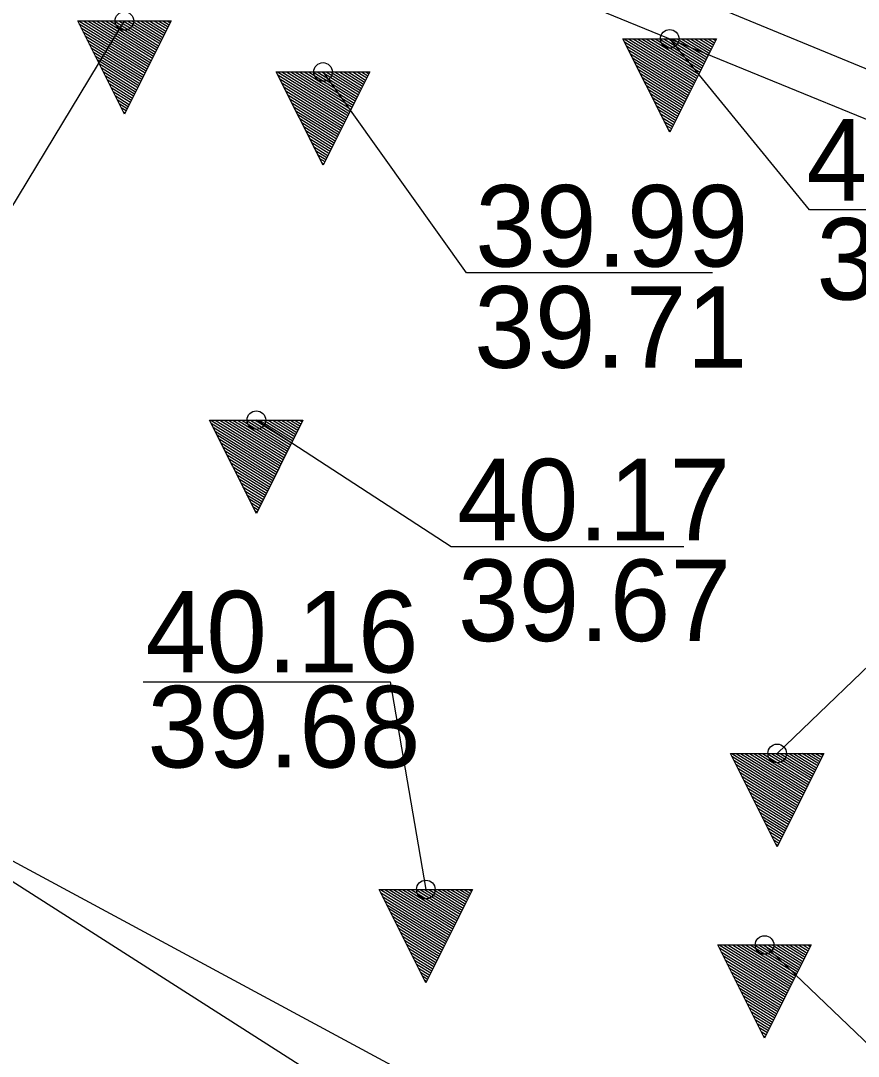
# Model space of a CAD drawing. Extents: x 642909.5 to 642985.5, y 6455634 to 6455689.4.
# Drawn here: x 642932.68 to 642936.273, y 6455653.803 to 6455658.247 of the extents above; entities that cross this region are included whole.
import ezdxf

# ---------------------------------------------------------------- set-up
doc = ezdxf.new("R2010")
doc.units = 0
for name, color, linetype in [('ABIJOONIS', 7, 'Continuous'), ('AED', 7, 'Continuous'), ('HALJASTUS', 7, 'Continuous'), ('KORGUS', 7, 'Continuous'), ('RAJATIS', 7, 'Continuous'), ('SITRASS', 7, 'Continuous'), ('VEEKOGU', 7, 'Continuous')]:
    doc.layers.add(name, color=color, linetype=linetype)

msp = doc.modelspace()

# ---------------------------------------------------------------- linework, layer by layer
at = {"layer": 'ABIJOONIS'}
for points in [[(642931.4871, 6455657.31), (642932.5585, 6455657.31), (642933.125, 6455658.246)], [(642937.0136, 6455657.4348), (642936.0636, 6455657.4348), (642935.464, 6455658.169)], [(642935.6471, 6455657.1653), (642934.5927, 6455657.1653), (642933.977, 6455658.027)], [(642935.5246, 6455655.9889), (642934.5263, 6455655.9889), (642933.691, 6455656.533)], [(642937.5341, 6455655.6234), (642936.4672, 6455655.6234), (642935.925, 6455655.103)], [(642933.2052, 6455655.41), (642934.2643, 6455655.41), (642934.418, 6455654.519)], [(642937.4469, 6455653.8124), (642936.3596, 6455653.8124), (642935.871, 6455654.281)]]:
    msp.add_lwpolyline(points, dxfattribs=at)
at = {"layer": 'AED'}
msp.add_line((642920.1803, 6455664.7006), (642948.5153, 6455652.9988), dxfattribs=at)
at = {"layer": 'HALJASTUS'}
msp.add_lwpolyline([(642939.7804, 6455678.7267), (642938.6593, 6455676.3145), (642937.5477, 6455674.0691), (642935.3313, 6455670.8761), (642933.873, 6455668.9228), (642932.3275, 6455665.8189), (642930.5921, 6455661.7805), (642929.5705, 6455658.9638), (642928.4526, 6455657.4469), (642929.459, 6455656.5887), (642934.096, 6455653.6273)], dxfattribs=at)
at = {"layer": 'KORGUS'}
for centre in [(642933.125, 6455658.246), (642935.464, 6455658.169), (642933.977, 6455658.027), (642933.691, 6455656.533), (642935.925, 6455655.103), (642934.418, 6455654.519), (642935.871, 6455654.281)]:
    msp.add_circle(centre, 0.04, dxfattribs=at)
at = {"layer": 'RAJATIS'}
msp.add_lwpolyline([(642951.8474, 6455661.6017), (642923.9206, 6455673.1785), (642920.2909, 6455664.4503), (642934.3446, 6455658.629), (642948.2482, 6455652.9415), (642951.8474, 6455661.6017)], dxfattribs=at)
at = {"layer": 'SITRASS'}
msp.add_lwpolyline([(642952.8541, 6455641.0284), (642946.945, 6455645.691), (642940.338, 6455650.493), (642927.328, 6455657.509), (642923.109, 6455658.002), (642921.1555, 6455658.2589), (642912.959, 6455659.954), (642909.8758, 6455660.6876)], dxfattribs=at)
at = {"layer": 'VEEKOGU'}
for p, q in [((642932.9247, 6455658.2461), (642933.3251, 6455658.2461)), ((642933.125, 6455657.8459), (642932.9247, 6455658.2461)), ((642932.9299, 6455658.2461), (642933.2315, 6455658.0588)), ((642932.931, 6455658.2337), (642933.227, 6455658.0499)), ((642932.9489, 6455658.2461), (642933.2359, 6455658.0678)), ((642932.9678, 6455658.2461), (642933.2404, 6455658.0768)), ((642932.9868, 6455658.2461), (642933.2449, 6455658.0858)), ((642933.0057, 6455658.2461), (642933.2494, 6455658.0948)), ((642933.0247, 6455658.2461), (642933.2539, 6455658.1038)), ((642933.0436, 6455658.2461), (642933.2584, 6455658.1127)), ((642933.0626, 6455658.2461), (642933.2629, 6455658.1217)), ((642933.0816, 6455658.2461), (642933.2674, 6455658.1307)), ((642933.1005, 6455658.2461), (642933.2719, 6455658.1397)), ((642933.1195, 6455658.2461), (642933.2764, 6455658.1487)), ((642933.3251, 6455658.2461), (642933.125, 6455657.8459)), ((642933.1384, 6455658.2461), (642933.2809, 6455658.1576)), ((642933.1574, 6455658.2461), (642933.2853, 6455658.1666)), ((642933.1763, 6455658.2461), (642933.2898, 6455658.1756)), ((642933.1953, 6455658.2461), (642933.2943, 6455658.1846)), ((642933.2142, 6455658.2461), (642933.2988, 6455658.1936)), ((642933.2325, 6455658.2465), (642933.3033, 6455658.2026)), ((642933.2522, 6455658.2461), (642933.3078, 6455658.2115)), ((642933.2711, 6455658.2461), (642933.3123, 6455658.2205)), ((642933.2901, 6455658.2461), (642933.3168, 6455658.2295)), ((642933.309, 6455658.2461), (642933.3213, 6455658.2385)), ((642932.9395, 6455658.2166), (642933.2225, 6455658.0409)), ((642932.9481, 6455658.1995), (642933.218, 6455658.0319)), ((642932.9566, 6455658.1824), (642933.2135, 6455658.0229)), ((642932.9652, 6455658.1654), (642933.209, 6455658.0139)), ((642932.9737, 6455658.1483), (642933.2045, 6455658.005)), ((642935.2637, 6455658.1691), (642935.6641, 6455658.1691)), ((642935.464, 6455657.7689), (642935.2637, 6455658.1691)), ((642935.2689, 6455658.1691), (642935.5705, 6455657.9818)), ((642935.27, 6455658.1567), (642935.566, 6455657.9729)), ((642935.2879, 6455658.1691), (642935.5749, 6455657.9908)), ((642935.3068, 6455658.1691), (642935.5794, 6455657.9998)), ((642935.3258, 6455658.1691), (642935.5839, 6455658.0088)), ((642935.3447, 6455658.1691), (642935.5884, 6455658.0178)), ((642935.3637, 6455658.1691), (642935.5929, 6455658.0268)), ((642935.3826, 6455658.1691), (642935.5974, 6455658.0357)), ((642935.4016, 6455658.1691), (642935.6019, 6455658.0447)), ((642935.4206, 6455658.1691), (642935.6064, 6455658.0537)), ((642935.4395, 6455658.1691), (642935.6109, 6455658.0627)), ((642935.4585, 6455658.1691), (642935.6154, 6455658.0717)), ((642935.6641, 6455658.1691), (642935.464, 6455657.7689)), ((642935.4774, 6455658.1691), (642935.6199, 6455658.0806)), ((642935.4964, 6455658.1691), (642935.6243, 6455658.0896)), ((642935.5153, 6455658.1691), (642935.6288, 6455658.0986)), ((642935.5343, 6455658.1691), (642935.6333, 6455658.1076)), ((642935.5532, 6455658.1691), (642935.6378, 6455658.1166)), ((642935.5715, 6455658.1695), (642935.6423, 6455658.1256)), ((642935.5912, 6455658.1691), (642935.6468, 6455658.1345)), ((642935.6101, 6455658.1691), (642935.6513, 6455658.1435)), ((642935.6291, 6455658.1691), (642935.6558, 6455658.1525)), ((642935.648, 6455658.1691), (642935.6603, 6455658.1615)), ((642932.9822, 6455658.1312), (642933.2, 6455657.996)), ((642932.9908, 6455658.1141), (642933.1955, 6455657.987)), ((642935.2785, 6455658.1396), (642935.5615, 6455657.9639)), ((642935.2871, 6455658.1225), (642935.557, 6455657.9549)), ((642935.2956, 6455658.1054), (642935.5525, 6455657.9459)), ((642932.9993, 6455658.097), (642933.191, 6455657.978)), ((642933.0079, 6455658.08), (642933.1865, 6455657.969)), ((642933.0164, 6455658.0629), (642933.182, 6455657.96)), ((642935.3042, 6455658.0884), (642935.548, 6455657.9369)), ((642935.3127, 6455658.0713), (642935.5435, 6455657.928)), ((642935.3212, 6455658.0542), (642935.539, 6455657.919)), ((642933.025, 6455658.0458), (642933.1776, 6455657.9511)), ((642933.0335, 6455658.0287), (642933.1731, 6455657.9421)), ((642933.0421, 6455658.0116), (642933.1686, 6455657.9331)), ((642933.7767, 6455658.0271), (642934.1771, 6455658.0271)), ((642933.977, 6455657.6269), (642933.7767, 6455658.0271)), ((642933.7819, 6455658.0271), (642934.0835, 6455657.8398)), ((642933.783, 6455658.0147), (642934.079, 6455657.8309)), ((642933.8009, 6455658.0271), (642934.0879, 6455657.8488)), ((642933.8198, 6455658.0271), (642934.0924, 6455657.8578)), ((642933.8388, 6455658.0271), (642934.0969, 6455657.8668)), ((642933.8577, 6455658.0271), (642934.1014, 6455657.8758)), ((642933.8767, 6455658.0271), (642934.1059, 6455657.8848)), ((642933.8956, 6455658.0271), (642934.1104, 6455657.8937)), ((642933.9146, 6455658.0271), (642934.1149, 6455657.9027)), ((642933.9336, 6455658.0271), (642934.1194, 6455657.9117)), ((642933.9525, 6455658.0271), (642934.1239, 6455657.9207)), ((642933.9715, 6455658.0271), (642934.1284, 6455657.9297)), ((642934.1771, 6455658.0271), (642933.977, 6455657.6269)), ((642933.9904, 6455658.0271), (642934.1329, 6455657.9386)), ((642934.0094, 6455658.0271), (642934.1373, 6455657.9476)), ((642934.0283, 6455658.0271), (642934.1418, 6455657.9566)), ((642934.0473, 6455658.0271), (642934.1463, 6455657.9656)), ((642934.0662, 6455658.0271), (642934.1508, 6455657.9746)), ((642934.0845, 6455658.0275), (642934.1553, 6455657.9836)), ((642934.1042, 6455658.0271), (642934.1598, 6455657.9925)), ((642934.1231, 6455658.0271), (642934.1643, 6455658.0015)), ((642934.1421, 6455658.0271), (642934.1688, 6455658.0105)), ((642934.161, 6455658.0271), (642934.1733, 6455658.0195)), ((642935.3298, 6455658.0371), (642935.5345, 6455657.91)), ((642935.3383, 6455658.02), (642935.53, 6455657.901)), ((642933.0506, 6455657.9946), (642933.1641, 6455657.9241)), ((642933.0592, 6455657.9775), (642933.1596, 6455657.9151)), ((642933.7915, 6455657.9976), (642934.0745, 6455657.8219)), ((642933.8001, 6455657.9805), (642934.07, 6455657.8129)), ((642935.3469, 6455658.003), (642935.5255, 6455657.892)), ((642935.3554, 6455657.9859), (642935.521, 6455657.883)), ((642935.364, 6455657.9688), (642935.5166, 6455657.8741)), ((642933.0677, 6455657.9604), (642933.1551, 6455657.9061)), ((642933.0763, 6455657.9433), (642933.1506, 6455657.8972)), ((642933.0848, 6455657.9263), (642933.1461, 6455657.8882)), ((642933.8086, 6455657.9634), (642934.0655, 6455657.8039)), ((642933.8172, 6455657.9464), (642934.061, 6455657.7949)), ((642933.8257, 6455657.9293), (642934.0565, 6455657.786)), ((642935.3725, 6455657.9517), (642935.5121, 6455657.8651)), ((642935.3811, 6455657.9346), (642935.5076, 6455657.8561)), ((642933.0934, 6455657.9092), (642933.1416, 6455657.8792)), ((642933.1019, 6455657.8921), (642933.1371, 6455657.8702)), ((642933.8342, 6455657.9122), (642934.052, 6455657.777)), ((642933.8428, 6455657.8951), (642934.0475, 6455657.768)), ((642933.8513, 6455657.878), (642934.043, 6455657.759)), ((642935.3896, 6455657.9176), (642935.5031, 6455657.8471)), ((642935.3982, 6455657.9005), (642935.4986, 6455657.8381)), ((642935.4067, 6455657.8834), (642935.4941, 6455657.8291)), ((642933.1105, 6455657.875), (642933.1326, 6455657.8612)), ((642933.119, 6455657.8579), (642933.1282, 6455657.8523)), ((642933.8599, 6455657.861), (642934.0385, 6455657.75)), ((642933.8684, 6455657.8439), (642934.034, 6455657.741)), ((642935.4153, 6455657.8663), (642935.4896, 6455657.8202)), ((642935.4238, 6455657.8493), (642935.4851, 6455657.8112)), ((642935.4324, 6455657.8322), (642935.4806, 6455657.8022)), ((642933.877, 6455657.8268), (642934.0296, 6455657.7321)), ((642933.8855, 6455657.8097), (642934.0251, 6455657.7231)), ((642933.8941, 6455657.7926), (642934.0206, 6455657.7141)), ((642935.4409, 6455657.8151), (642935.4761, 6455657.7932)), ((642935.4495, 6455657.798), (642935.4716, 6455657.7842)), ((642933.9026, 6455657.7756), (642934.0161, 6455657.7051)), ((642933.9112, 6455657.7585), (642934.0116, 6455657.6961)), ((642935.458, 6455657.7809), (642935.4672, 6455657.7753)), ((642933.9197, 6455657.7414), (642934.0071, 6455657.6871)), ((642933.9283, 6455657.7243), (642934.0026, 6455657.6782)), ((642933.9368, 6455657.7073), (642933.9981, 6455657.6692)), ((642933.9454, 6455657.6902), (642933.9936, 6455657.6602)), ((642933.9539, 6455657.6731), (642933.9891, 6455657.6512)), ((642933.9625, 6455657.656), (642933.9846, 6455657.6422)), ((642933.971, 6455657.6389), (642933.9802, 6455657.6333)), ((642933.4907, 6455656.5331), (642933.8911, 6455656.5331)), ((642933.691, 6455656.1329), (642933.4907, 6455656.5331)), ((642933.4959, 6455656.5331), (642933.7975, 6455656.3458)), ((642933.497, 6455656.5207), (642933.793, 6455656.3369)), ((642933.5055, 6455656.5036), (642933.7885, 6455656.3279)), ((642933.5149, 6455656.5331), (642933.8019, 6455656.3548)), ((642933.5338, 6455656.5331), (642933.8064, 6455656.3638)), ((642933.5528, 6455656.5331), (642933.8109, 6455656.3728)), ((642933.5717, 6455656.5331), (642933.8154, 6455656.3818)), ((642933.5907, 6455656.5331), (642933.8199, 6455656.3908)), ((642933.6096, 6455656.5331), (642933.8244, 6455656.3997)), ((642933.6286, 6455656.5331), (642933.8289, 6455656.4087)), ((642933.6476, 6455656.5331), (642933.8334, 6455656.4177)), ((642933.6665, 6455656.5331), (642933.8379, 6455656.4267)), ((642933.6855, 6455656.5331), (642933.8424, 6455656.4357)), ((642933.8911, 6455656.5331), (642933.691, 6455656.1329)), ((642933.7044, 6455656.5331), (642933.8469, 6455656.4446)), ((642933.7234, 6455656.5331), (642933.8513, 6455656.4536)), ((642933.7423, 6455656.5331), (642933.8558, 6455656.4626)), ((642933.7613, 6455656.5331), (642933.8603, 6455656.4716)), ((642933.7802, 6455656.5331), (642933.8648, 6455656.4806)), ((642933.7985, 6455656.5335), (642933.8693, 6455656.4896)), ((642933.8182, 6455656.5331), (642933.8738, 6455656.4985)), ((642933.8371, 6455656.5331), (642933.8783, 6455656.5075)), ((642933.8561, 6455656.5331), (642933.8828, 6455656.5165)), ((642933.875, 6455656.5331), (642933.8873, 6455656.5255)), ((642933.5141, 6455656.4865), (642933.784, 6455656.3189)), ((642933.5226, 6455656.4694), (642933.7795, 6455656.3099)), ((642933.5312, 6455656.4524), (642933.775, 6455656.3009)), ((642933.5397, 6455656.4353), (642933.7705, 6455656.292)), ((642933.5482, 6455656.4182), (642933.766, 6455656.283)), ((642933.5568, 6455656.4011), (642933.7615, 6455656.274)), ((642933.5653, 6455656.384), (642933.757, 6455656.265)), ((642933.5739, 6455656.367), (642933.7525, 6455656.256)), ((642933.5824, 6455656.3499), (642933.748, 6455656.247)), ((642933.591, 6455656.3328), (642933.7436, 6455656.2381)), ((642933.5995, 6455656.3157), (642933.7391, 6455656.2291)), ((642933.6081, 6455656.2986), (642933.7346, 6455656.2201)), ((642933.6166, 6455656.2816), (642933.7301, 6455656.2111)), ((642933.6252, 6455656.2645), (642933.7256, 6455656.2021)), ((642933.6337, 6455656.2474), (642933.7211, 6455656.1931)), ((642933.6423, 6455656.2303), (642933.7166, 6455656.1842)), ((642933.6508, 6455656.2133), (642933.7121, 6455656.1752)), ((642933.6594, 6455656.1962), (642933.7076, 6455656.1662)), ((642933.6679, 6455656.1791), (642933.7031, 6455656.1572)), ((642933.6765, 6455656.162), (642933.6986, 6455656.1482)), ((642933.685, 6455656.1449), (642933.6942, 6455656.1393)), ((642935.7247, 6455655.1031), (642936.1251, 6455655.1031)), ((642935.925, 6455654.7029), (642935.7247, 6455655.1031)), ((642935.7299, 6455655.1031), (642936.0315, 6455654.9158)), ((642935.731, 6455655.0907), (642936.027, 6455654.9069)), ((642935.7489, 6455655.1031), (642936.0359, 6455654.9248)), ((642935.7678, 6455655.1031), (642936.0404, 6455654.9338)), ((642935.7868, 6455655.1031), (642936.0449, 6455654.9428)), ((642935.8057, 6455655.1031), (642936.0494, 6455654.9518)), ((642935.8247, 6455655.1031), (642936.0539, 6455654.9608)), ((642935.8436, 6455655.1031), (642936.0584, 6455654.9697)), ((642935.8626, 6455655.1031), (642936.0629, 6455654.9787)), ((642935.8816, 6455655.1031), (642936.0674, 6455654.9877)), ((642935.9005, 6455655.1031), (642936.0719, 6455654.9967)), ((642935.9195, 6455655.1031), (642936.0764, 6455655.0057)), ((642936.1251, 6455655.1031), (642935.925, 6455654.7029)), ((642935.9384, 6455655.1031), (642936.0809, 6455655.0146)), ((642935.9574, 6455655.1031), (642936.0853, 6455655.0236)), ((642935.9763, 6455655.1031), (642936.0898, 6455655.0326)), ((642935.9953, 6455655.1031), (642936.0943, 6455655.0416)), ((642936.0142, 6455655.1031), (642936.0988, 6455655.0506)), ((642936.0325, 6455655.1035), (642936.1033, 6455655.0596)), ((642936.0522, 6455655.1031), (642936.1078, 6455655.0685)), ((642936.0711, 6455655.1031), (642936.1123, 6455655.0775)), ((642936.0901, 6455655.1031), (642936.1168, 6455655.0865)), ((642936.109, 6455655.1031), (642936.1213, 6455655.0955)), ((642935.7395, 6455655.0736), (642936.0225, 6455654.8979)), ((642935.7481, 6455655.0565), (642936.018, 6455654.8889)), ((642935.7566, 6455655.0394), (642936.0135, 6455654.8799)), ((642935.7652, 6455655.0224), (642936.009, 6455654.8709)), ((642935.7737, 6455655.0053), (642936.0045, 6455654.862)), ((642935.7822, 6455654.9882), (642936, 6455654.853)), ((642935.7908, 6455654.9711), (642935.9955, 6455654.844)), ((642935.7993, 6455654.954), (642935.991, 6455654.835)), ((642935.8079, 6455654.937), (642935.9865, 6455654.826)), ((642935.8164, 6455654.9199), (642935.982, 6455654.817)), ((642935.825, 6455654.9028), (642935.9776, 6455654.8081)), ((642935.8335, 6455654.8857), (642935.9731, 6455654.7991)), ((642935.8421, 6455654.8686), (642935.9686, 6455654.7901)), ((642935.8506, 6455654.8516), (642935.9641, 6455654.7811)), ((642935.8592, 6455654.8345), (642935.9596, 6455654.7721)), ((642935.8677, 6455654.8174), (642935.9551, 6455654.7631)), ((642935.8763, 6455654.8003), (642935.9506, 6455654.7542)), ((642935.8848, 6455654.7833), (642935.9461, 6455654.7452)), ((642935.8934, 6455654.7662), (642935.9416, 6455654.7362)), ((642935.9019, 6455654.7491), (642935.9371, 6455654.7272)), ((642935.9105, 6455654.732), (642935.9326, 6455654.7182)), ((642935.919, 6455654.7149), (642935.9282, 6455654.7093)), ((642934.2177, 6455654.5191), (642934.6181, 6455654.5191)), ((642934.418, 6455654.1189), (642934.2177, 6455654.5191)), ((642934.2229, 6455654.5191), (642934.5245, 6455654.3318)), ((642934.224, 6455654.5067), (642934.52, 6455654.3229)), ((642934.2419, 6455654.5191), (642934.5289, 6455654.3408)), ((642934.2608, 6455654.5191), (642934.5334, 6455654.3498)), ((642934.2798, 6455654.5191), (642934.5379, 6455654.3588)), ((642934.2987, 6455654.5191), (642934.5424, 6455654.3678)), ((642934.3177, 6455654.5191), (642934.5469, 6455654.3768)), ((642934.3366, 6455654.5191), (642934.5514, 6455654.3857)), ((642934.3556, 6455654.5191), (642934.5559, 6455654.3947)), ((642934.3746, 6455654.5191), (642934.5604, 6455654.4037)), ((642934.3935, 6455654.5191), (642934.5649, 6455654.4127)), ((642934.4125, 6455654.5191), (642934.5694, 6455654.4217)), ((642934.6181, 6455654.5191), (642934.418, 6455654.1189)), ((642934.4314, 6455654.5191), (642934.5739, 6455654.4306)), ((642934.4504, 6455654.5191), (642934.5783, 6455654.4396)), ((642934.4693, 6455654.5191), (642934.5828, 6455654.4486)), ((642934.4883, 6455654.5191), (642934.5873, 6455654.4576)), ((642934.5072, 6455654.5191), (642934.5918, 6455654.4666)), ((642934.5255, 6455654.5195), (642934.5963, 6455654.4756)), ((642934.5452, 6455654.5191), (642934.6008, 6455654.4845)), ((642934.5641, 6455654.5191), (642934.6053, 6455654.4935)), ((642934.5831, 6455654.5191), (642934.6098, 6455654.5025)), ((642934.602, 6455654.5191), (642934.6143, 6455654.5115)), ((642934.2325, 6455654.4896), (642934.5155, 6455654.3139)), ((642934.2411, 6455654.4725), (642934.511, 6455654.3049)), ((642934.2496, 6455654.4554), (642934.5065, 6455654.2959)), ((642934.2582, 6455654.4384), (642934.502, 6455654.2869)), ((642934.2667, 6455654.4213), (642934.4975, 6455654.278)), ((642934.2752, 6455654.4042), (642934.493, 6455654.269)), ((642934.2838, 6455654.3871), (642934.4885, 6455654.26)), ((642934.2923, 6455654.37), (642934.484, 6455654.251)), ((642934.3009, 6455654.353), (642934.4795, 6455654.242)), ((642934.3094, 6455654.3359), (642934.475, 6455654.233)), ((642934.318, 6455654.3188), (642934.4706, 6455654.2241)), ((642934.3265, 6455654.3017), (642934.4661, 6455654.2151)), ((642934.3351, 6455654.2846), (642934.4616, 6455654.2061)), ((642935.6707, 6455654.2811), (642936.0711, 6455654.2811)), ((642935.871, 6455653.8809), (642935.6707, 6455654.2811)), ((642935.6759, 6455654.2811), (642935.9775, 6455654.0938)), ((642935.6949, 6455654.2811), (642935.9819, 6455654.1028)), ((642935.7138, 6455654.2811), (642935.9864, 6455654.1118)), ((642935.7328, 6455654.2811), (642935.9909, 6455654.1208)), ((642935.7517, 6455654.2811), (642935.9954, 6455654.1298)), ((642935.7707, 6455654.2811), (642935.9999, 6455654.1388)), ((642935.7896, 6455654.2811), (642936.0044, 6455654.1477)), ((642935.8086, 6455654.2811), (642936.0089, 6455654.1567)), ((642935.8276, 6455654.2811), (642936.0134, 6455654.1657)), ((642935.8465, 6455654.2811), (642936.0179, 6455654.1747)), ((642935.8655, 6455654.2811), (642936.0224, 6455654.1837)), ((642936.0711, 6455654.2811), (642935.871, 6455653.8809)), ((642935.8844, 6455654.2811), (642936.0269, 6455654.1926)), ((642935.9034, 6455654.2811), (642936.0313, 6455654.2016)), ((642935.9223, 6455654.2811), (642936.0358, 6455654.2106)), ((642935.9413, 6455654.2811), (642936.0403, 6455654.2196)), ((642935.9602, 6455654.2811), (642936.0448, 6455654.2286)), ((642935.9785, 6455654.2815), (642936.0493, 6455654.2376)), ((642935.9982, 6455654.2811), (642936.0538, 6455654.2465)), ((642936.0171, 6455654.2811), (642936.0583, 6455654.2555)), ((642936.0361, 6455654.2811), (642936.0628, 6455654.2645)), ((642936.055, 6455654.2811), (642936.0673, 6455654.2735)), ((642934.3436, 6455654.2676), (642934.4571, 6455654.1971)), ((642934.3522, 6455654.2505), (642934.4526, 6455654.1881)), ((642934.3607, 6455654.2334), (642934.4481, 6455654.1791)), ((642935.677, 6455654.2687), (642935.973, 6455654.0849)), ((642935.6855, 6455654.2516), (642935.9685, 6455654.0759)), ((642935.6941, 6455654.2345), (642935.964, 6455654.0669)), ((642934.3693, 6455654.2163), (642934.4436, 6455654.1702)), ((642934.3778, 6455654.1993), (642934.4391, 6455654.1612)), ((642935.7026, 6455654.2174), (642935.9595, 6455654.0579)), ((642935.7112, 6455654.2004), (642935.955, 6455654.0489)), ((642934.3864, 6455654.1822), (642934.4346, 6455654.1522)), ((642934.3949, 6455654.1651), (642934.4301, 6455654.1432)), ((642934.4035, 6455654.148), (642934.4256, 6455654.1342)), ((642935.7197, 6455654.1833), (642935.9505, 6455654.04)), ((642935.7282, 6455654.1662), (642935.946, 6455654.031)), ((642935.7368, 6455654.1491), (642935.9415, 6455654.022)), ((642934.412, 6455654.1309), (642934.4212, 6455654.1253)), ((642935.7453, 6455654.132), (642935.937, 6455654.013)), ((642935.7539, 6455654.115), (642935.9325, 6455654.004)), ((642935.7624, 6455654.0979), (642935.928, 6455653.995)), ((642935.771, 6455654.0808), (642935.9236, 6455653.9861)), ((642935.7795, 6455654.0637), (642935.9191, 6455653.9771)), ((642935.7881, 6455654.0466), (642935.9146, 6455653.9681)), ((642935.7966, 6455654.0296), (642935.9101, 6455653.9591)), ((642935.8052, 6455654.0125), (642935.9056, 6455653.9501)), ((642935.8137, 6455653.9954), (642935.9011, 6455653.9411)), ((642935.8223, 6455653.9783), (642935.8966, 6455653.9322)), ((642935.8308, 6455653.9613), (642935.8921, 6455653.9232)), ((642935.8394, 6455653.9442), (642935.8876, 6455653.9142)), ((642935.8479, 6455653.9271), (642935.8831, 6455653.9052)), ((642935.8565, 6455653.91), (642935.8786, 6455653.8962)), ((642935.865, 6455653.8929), (642935.8742, 6455653.8873))]:
    msp.add_line(p, q, dxfattribs=at)

# ---------------------------------------------------------------- texts
at = {"layer": 'KORGUS'}
for s, p in [('40.17', (642936.0503, 6455657.475)), ('39.99', (642934.6301, 6455657.192)), ('39.68', (642936.0933, 6455657.0502)), ('39.71', (642934.6253, 6455656.7578)), ('40.17', (642934.5519, 6455656.0171)), ('39.67', (642934.5558, 6455655.5851)), ('40.16', (642933.2156, 6455655.4504)), ('39.68', (642933.2239, 6455655.0428))]:
    msp.add_text(s, height=0.35, dxfattribs=at).set_placement(p)

doc.saveas('drawing.dxf')
